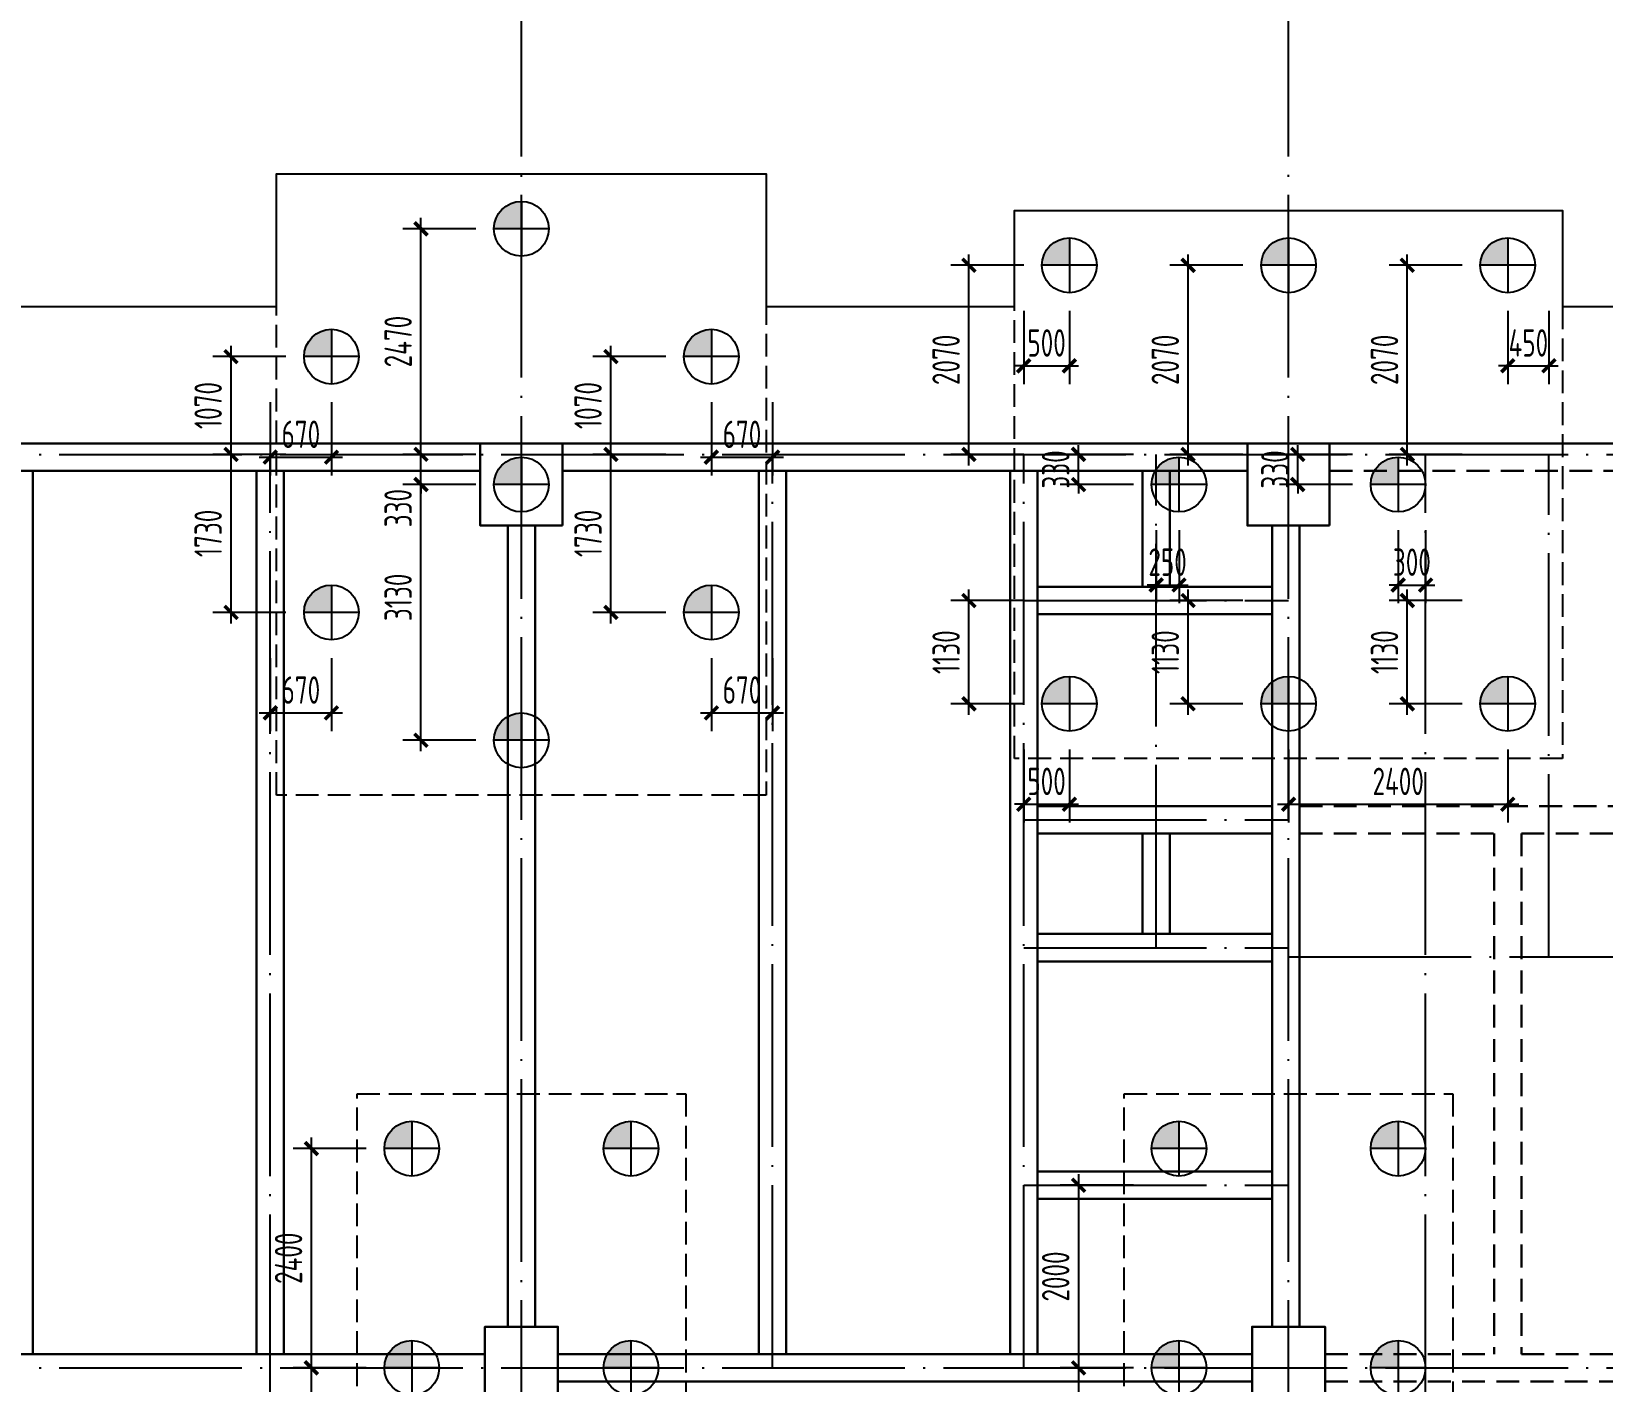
# Model space of a CAD drawing. Extents: x 2430613 to 2739493, y -1540945 to -971137.
# Drawn here: x 2493659 to 2510862, y -1062302 to -1047522 of the extents above; entities that cross this region are included whole.
import ezdxf

# ---------------------------------------------------------------- set-up
doc = ezdxf.new("R2010")
doc.units = 0
doc.header["$LTSCALE"] = 1000
doc.header["$MEASUREMENT"] = 0
doc.header["$PDMODE"] = 3
doc.header["$PDSIZE"] = 50
for name, pattern in [('DASH', [0.35, 0.25, -0.1]), ('DOTE', [2.42, 2, -0.2, 0.02, -0.2]), ('HIDDEN', [0.375, 0.25, -0.125])]:
    doc.linetypes.add(name, pattern=pattern)
doc.layers.get('0').update_dxf_attribs({"linetype": 'CONTINUOUS'})
doc.layers.get('DEFPOINTS').update_dxf_attribs({"linetype": 'CONTINUOUS'})
for name, color, linetype, lineweight in [('0S-墙-不可见', 30, 'HIDDEN', 30), ('0S-墙-线', 30, 'CONTINUOUS', 30), ('0S-柱-线', 50, 'CONTINUOUS', 30)]:
    doc.layers.add(name, color=color, linetype=linetype, lineweight=lineweight)
for name, color, linetype in [('600直径桩', 4, 'CONTINUOUS'), ('BASE_PILE_DIM', 3, 'CONTINUOUS'), ('DOTE', 1, 'DOTE'), ('S1-SLAB-Finstructions', 255, 'CONTINUOUS'), ('承台', 2, 'CONTINUOUS')]:
    doc.layers.add(name, color=color, linetype=linetype)
doc.styles.add('TSSD_Dimension', font='Tssdeng.shx', dxfattribs={"width": 0.7, "bigfont": 'hztxt.shx'})
doc.dimstyles.new('TSSD_100_100', dxfattribs={"dimtxt": 300, "dimasz": 100, "dimexe": 200, "dimexo": 200, "dimgap": 100, "dimtad": 1, "dimdec": 0, "dimzin": 0, "dimdsep": 46, "dimtxsty": 'TSSD_Dimension', "dimblk": 'ARCHTICK', "dimcen": 0, "dimdle": 120, "dimclrt": 7, "dimazin": 0, "dimtfac": 1, "dimtdec": 0, "dimtix": 1, "dimtmove": 2, "dimatfit": 0, "dimldrblk": 'ARCHTICK', "dimfxl": 1, "dimtolj": 1, "dimtzin": 0, "dimarcsym": 0})

# ---------------------------------------------------------------- blocks, each defined once
blk = doc.blocks.new('600Z')
at = {"layer": '600直径桩'}
h = blk.add_hatch(color=6, dxfattribs=at)
h.dxf.hatch_style = 1
h.paths.add_polyline_path([(-204995, -2276684, 0.414214), (-205295, -2276984), (-204995, -2276984)])
at = {"layer": '600直径桩', "color": 6}
for p, q in [((-204995, -2276684), (-204995, -2277284)), ((-204695, -2276984), (-205295, -2276984))]:
    blk.add_line(p, q, dxfattribs=at)
blk.add_circle((-204995, -2276984), 300, dxfattribs=at)
blk = doc.blocks.new('_ArchTick')
at = {"color": 0, "linetype": 'ByBlock', "const_width": 0.4}
blk.add_lwpolyline([(-0.71, -0.71), (0.71, 0.71)], dxfattribs=at)
blk = doc.blocks.new('*D1431')
at = {"layer": 'BASE_PILE_DIM', "color": 0, "lineweight": -2, "transparency": 16777216}
for p, q in [((2505124, -1062032), (2505124, -1064672)), ((2505724, -1062152), (2504924, -1062152)), ((2505724, -1064552), (2504924, -1064552))]:
    blk.add_line(p, q, dxfattribs=at)
at = {"layer": 'DEFPOINTS', "color": 0, "transparency": 16777216}
for p in [(2505924, -1062152), (2505124, -1064552), (2505924, -1064552)]:
    blk.add_point(p, dxfattribs=at)
at = {"layer": 'BASE_PILE_DIM', "color": 0, "lineweight": -2, "transparency": 16777216, "xscale": 100, "yscale": 100, "zscale": 100}
for p, rotation in [((2505124, -1062152), 90), ((2505124, -1064552), 270)]:
    blk.add_blockref('_ArchTick', p, dxfattribs=dict(at, rotation=rotation))
at = {"layer": 'BASE_PILE_DIM', "color": 7, "transparency": 16777216, "insert": (2504874, -1063352), "char_height": 300, "attachment_point": 5, "rotation": 90, "style": 'TSSD_Dimension'}
blk.add_mtext('\\A1;2400', dxfattribs=at)
blk = doc.blocks.new('*D1433')
at = {"layer": 'BASE_PILE_DIM', "color": 0, "lineweight": -2, "transparency": 16777216}
for p, q in [((2505124, -1060032), (2505124, -1062272)), ((2505724, -1060152), (2504924, -1060152)), ((2505724, -1062152), (2504924, -1062152))]:
    blk.add_line(p, q, dxfattribs=at)
at = {"layer": 'DEFPOINTS', "color": 0, "transparency": 16777216}
for p in [(2505924, -1060152), (2505124, -1062152), (2505924, -1062152)]:
    blk.add_point(p, dxfattribs=at)
at = {"layer": 'BASE_PILE_DIM', "color": 0, "lineweight": -2, "transparency": 16777216, "xscale": 100, "yscale": 100, "zscale": 100}
for p, rotation in [((2505124, -1060152), 90), ((2505124, -1062152), 270)]:
    blk.add_blockref('_ArchTick', p, dxfattribs=dict(at, rotation=rotation))
at = {"layer": 'BASE_PILE_DIM', "color": 7, "transparency": 16777216, "insert": (2504874, -1061152), "char_height": 300, "attachment_point": 5, "rotation": 90, "style": 'TSSD_Dimension'}
blk.add_mtext('\\A1;2000', dxfattribs=at)
blk = doc.blocks.new('*D1833')
at = {"layer": 'BASE_PILE_DIM', "color": 0, "lineweight": -2, "transparency": 16777216}
for p, q in [((2496724, -1064672), (2496724, -1062032)), ((2497324, -1062152), (2496524, -1062152)), ((2497324, -1064552), (2496524, -1064552))]:
    blk.add_line(p, q, dxfattribs=at)
at = {"layer": 'DEFPOINTS', "color": 0, "transparency": 16777216}
for p in [(2496724, -1062152), (2497524, -1062152), (2497524, -1064552)]:
    blk.add_point(p, dxfattribs=at)
at = {"layer": 'BASE_PILE_DIM', "color": 0, "lineweight": -2, "transparency": 16777216, "xscale": 100, "yscale": 100, "zscale": 100}
for p, rotation in [((2496724, -1062152), 90), ((2496724, -1064552), 270)]:
    blk.add_blockref('_ArchTick', p, dxfattribs=dict(at, rotation=rotation))
at = {"layer": 'BASE_PILE_DIM', "color": 7, "transparency": 16777216, "insert": (2496474, -1063352), "char_height": 300, "attachment_point": 5, "rotation": 90, "style": 'TSSD_Dimension'}
blk.add_mtext('\\A1;2400', dxfattribs=at)
blk = doc.blocks.new('*D1835')
at = {"layer": 'BASE_PILE_DIM', "color": 0, "lineweight": -2, "transparency": 16777216}
for p, q in [((2496724, -1062272), (2496724, -1059632)), ((2497324, -1059752), (2496524, -1059752)), ((2497324, -1062152), (2496524, -1062152))]:
    blk.add_line(p, q, dxfattribs=at)
at = {"layer": 'DEFPOINTS', "color": 0, "transparency": 16777216}
for p in [(2496724, -1059752), (2497524, -1059752), (2497524, -1062152)]:
    blk.add_point(p, dxfattribs=at)
at = {"layer": 'BASE_PILE_DIM', "color": 0, "lineweight": -2, "transparency": 16777216, "xscale": 100, "yscale": 100, "zscale": 100}
for p, rotation in [((2496724, -1059752), 90), ((2496724, -1062152), 270)]:
    blk.add_blockref('_ArchTick', p, dxfattribs=dict(at, rotation=rotation))
at = {"layer": 'BASE_PILE_DIM', "color": 7, "transparency": 16777216, "insert": (2496474, -1060952), "char_height": 300, "attachment_point": 5, "rotation": 90, "style": 'TSSD_Dimension'}
blk.add_mtext('\\A1;2400', dxfattribs=at)
blk = doc.blocks.new('*D1878')
at = {"layer": 'BASE_PILE_DIM', "color": 0, "lineweight": -2, "transparency": 16777216}
for p, q in [((2496444, -1051082), (2495644, -1051082)), ((2495844, -1052272), (2495844, -1050962)), ((2496444, -1052152), (2495644, -1052152))]:
    blk.add_line(p, q, dxfattribs=at)
at = {"layer": 'DEFPOINTS', "color": 0, "transparency": 16777216}
for p in [(2495844, -1051082), (2496644, -1051082), (2496644, -1052152)]:
    blk.add_point(p, dxfattribs=at)
at = {"layer": 'BASE_PILE_DIM', "color": 0, "lineweight": -2, "transparency": 16777216, "xscale": 100, "yscale": 100, "zscale": 100}
for p, rotation in [((2495844, -1051082), 90), ((2495844, -1052152), 270)]:
    blk.add_blockref('_ArchTick', p, dxfattribs=dict(at, rotation=rotation))
at = {"layer": 'BASE_PILE_DIM', "color": 7, "transparency": 16777216, "insert": (2495594, -1051617), "char_height": 300, "attachment_point": 5, "rotation": 90, "style": 'TSSD_Dimension'}
blk.add_mtext('\\A1;1070', dxfattribs=at)
blk = doc.blocks.new('*D1879')
at = {"layer": 'BASE_PILE_DIM', "color": 0, "lineweight": -2, "transparency": 16777216}
for p, q in [((2496274, -1051582), (2496274, -1052382)), ((2496944, -1051582), (2496944, -1052382)), ((2496154, -1052182), (2497064, -1052182))]:
    blk.add_line(p, q, dxfattribs=at)
at = {"layer": 'DEFPOINTS', "color": 0, "transparency": 16777216}
for p in [(2496274, -1051382), (2496944, -1051382), (2496944, -1052182)]:
    blk.add_point(p, dxfattribs=at)
at = {"layer": 'BASE_PILE_DIM', "color": 0, "lineweight": -2, "transparency": 16777216, "xscale": 100, "yscale": 100, "zscale": 100, "rotation": 180}
blk.add_blockref('_ArchTick', (2496274, -1052182), dxfattribs=at)
at = {"layer": 'BASE_PILE_DIM', "color": 0, "lineweight": -2, "transparency": 16777216, "xscale": 100, "yscale": 100, "zscale": 100}
blk.add_blockref('_ArchTick', (2496944, -1052182), dxfattribs=at)
at = {"layer": 'BASE_PILE_DIM', "color": 7, "transparency": 16777216, "insert": (2496609, -1051932), "char_height": 300, "attachment_point": 5, "style": 'TSSD_Dimension'}
blk.add_mtext('\\A1;670', dxfattribs=at)
blk = doc.blocks.new('*D1880')
at = {"layer": 'BASE_PILE_DIM', "color": 0, "lineweight": -2, "transparency": 16777216}
for p, q in [((2500604, -1051082), (2499804, -1051082)), ((2500004, -1052272), (2500004, -1050962)), ((2500604, -1052152), (2499804, -1052152))]:
    blk.add_line(p, q, dxfattribs=at)
at = {"layer": 'DEFPOINTS', "color": 0, "transparency": 16777216}
for p in [(2500004, -1051082), (2500804, -1051082), (2500804, -1052152)]:
    blk.add_point(p, dxfattribs=at)
at = {"layer": 'BASE_PILE_DIM', "color": 0, "lineweight": -2, "transparency": 16777216, "xscale": 100, "yscale": 100, "zscale": 100}
for p, rotation in [((2500004, -1051082), 90), ((2500004, -1052152), 270)]:
    blk.add_blockref('_ArchTick', p, dxfattribs=dict(at, rotation=rotation))
at = {"layer": 'BASE_PILE_DIM', "color": 7, "transparency": 16777216, "insert": (2499754, -1051617), "char_height": 300, "attachment_point": 5, "rotation": 90, "style": 'TSSD_Dimension'}
blk.add_mtext('\\A1;1070', dxfattribs=at)
blk = doc.blocks.new('*D1881')
at = {"layer": 'BASE_PILE_DIM', "color": 0, "lineweight": -2, "transparency": 16777216}
for p, q in [((2501104, -1051582), (2501104, -1052382)), ((2501774, -1051582), (2501774, -1052382)), ((2500984, -1052182), (2501894, -1052182))]:
    blk.add_line(p, q, dxfattribs=at)
at = {"layer": 'DEFPOINTS', "color": 0, "transparency": 16777216}
for p in [(2501104, -1051382), (2501774, -1051382), (2501774, -1052182)]:
    blk.add_point(p, dxfattribs=at)
at = {"layer": 'BASE_PILE_DIM', "color": 0, "lineweight": -2, "transparency": 16777216, "xscale": 100, "yscale": 100, "zscale": 100, "rotation": 180}
blk.add_blockref('_ArchTick', (2501104, -1052182), dxfattribs=at)
at = {"layer": 'BASE_PILE_DIM', "color": 0, "lineweight": -2, "transparency": 16777216, "xscale": 100, "yscale": 100, "zscale": 100}
blk.add_blockref('_ArchTick', (2501774, -1052182), dxfattribs=at)
at = {"layer": 'BASE_PILE_DIM', "color": 7, "transparency": 16777216, "insert": (2501439, -1051932), "char_height": 300, "attachment_point": 5, "style": 'TSSD_Dimension'}
blk.add_mtext('\\A1;670', dxfattribs=at)
blk = doc.blocks.new('*D1882')
at = {"layer": 'BASE_PILE_DIM', "color": 0, "lineweight": -2, "transparency": 16777216}
for p, q in [((2500604, -1052152), (2499804, -1052152)), ((2500004, -1054002), (2500004, -1052032)), ((2500604, -1053882), (2499804, -1053882))]:
    blk.add_line(p, q, dxfattribs=at)
at = {"layer": 'DEFPOINTS', "color": 0, "transparency": 16777216}
for p in [(2500004, -1052152), (2500804, -1052152), (2500804, -1053882)]:
    blk.add_point(p, dxfattribs=at)
at = {"layer": 'BASE_PILE_DIM', "color": 0, "lineweight": -2, "transparency": 16777216, "xscale": 100, "yscale": 100, "zscale": 100}
for p, rotation in [((2500004, -1052152), 90), ((2500004, -1053882), 270)]:
    blk.add_blockref('_ArchTick', p, dxfattribs=dict(at, rotation=rotation))
at = {"layer": 'BASE_PILE_DIM', "color": 7, "transparency": 16777216, "insert": (2499754, -1053017), "char_height": 300, "attachment_point": 5, "rotation": 90, "style": 'TSSD_Dimension'}
blk.add_mtext('\\A1;1730', dxfattribs=at)
blk = doc.blocks.new('*D1883')
at = {"layer": 'BASE_PILE_DIM', "color": 0, "lineweight": -2, "transparency": 16777216}
for p, q in [((2501104, -1054382), (2501104, -1055182)), ((2501774, -1054382), (2501774, -1055182)), ((2500984, -1054982), (2501894, -1054982))]:
    blk.add_line(p, q, dxfattribs=at)
at = {"layer": 'DEFPOINTS', "color": 0, "transparency": 16777216}
for p in [(2501104, -1054182), (2501774, -1054182), (2501774, -1054982)]:
    blk.add_point(p, dxfattribs=at)
at = {"layer": 'BASE_PILE_DIM', "color": 0, "lineweight": -2, "transparency": 16777216, "xscale": 100, "yscale": 100, "zscale": 100, "rotation": 180}
blk.add_blockref('_ArchTick', (2501104, -1054982), dxfattribs=at)
at = {"layer": 'BASE_PILE_DIM', "color": 0, "lineweight": -2, "transparency": 16777216, "xscale": 100, "yscale": 100, "zscale": 100}
blk.add_blockref('_ArchTick', (2501774, -1054982), dxfattribs=at)
at = {"layer": 'BASE_PILE_DIM', "color": 7, "transparency": 16777216, "insert": (2501439, -1054732), "char_height": 300, "attachment_point": 5, "style": 'TSSD_Dimension'}
blk.add_mtext('\\A1;670', dxfattribs=at)
blk = doc.blocks.new('*D1884')
at = {"layer": 'BASE_PILE_DIM', "color": 0, "lineweight": -2, "transparency": 16777216}
for p, q in [((2496444, -1052152), (2495644, -1052152)), ((2495844, -1054002), (2495844, -1052032)), ((2496444, -1053882), (2495644, -1053882))]:
    blk.add_line(p, q, dxfattribs=at)
at = {"layer": 'DEFPOINTS', "color": 0, "transparency": 16777216}
for p in [(2495844, -1052152), (2496644, -1052152), (2496644, -1053882)]:
    blk.add_point(p, dxfattribs=at)
at = {"layer": 'BASE_PILE_DIM', "color": 0, "lineweight": -2, "transparency": 16777216, "xscale": 100, "yscale": 100, "zscale": 100}
for p, rotation in [((2495844, -1052152), 90), ((2495844, -1053882), 270)]:
    blk.add_blockref('_ArchTick', p, dxfattribs=dict(at, rotation=rotation))
at = {"layer": 'BASE_PILE_DIM', "color": 7, "transparency": 16777216, "insert": (2495594, -1053017), "char_height": 300, "attachment_point": 5, "rotation": 90, "style": 'TSSD_Dimension'}
blk.add_mtext('\\A1;1730', dxfattribs=at)
blk = doc.blocks.new('*D1885')
at = {"layer": 'BASE_PILE_DIM', "color": 0, "lineweight": -2, "transparency": 16777216}
for p, q in [((2496274, -1054382), (2496274, -1055182)), ((2496944, -1054382), (2496944, -1055182)), ((2496154, -1054982), (2497064, -1054982))]:
    blk.add_line(p, q, dxfattribs=at)
at = {"layer": 'DEFPOINTS', "color": 0, "transparency": 16777216}
for p in [(2496274, -1054182), (2496944, -1054182), (2496944, -1054982)]:
    blk.add_point(p, dxfattribs=at)
at = {"layer": 'BASE_PILE_DIM', "color": 0, "lineweight": -2, "transparency": 16777216, "xscale": 100, "yscale": 100, "zscale": 100, "rotation": 180}
blk.add_blockref('_ArchTick', (2496274, -1054982), dxfattribs=at)
at = {"layer": 'BASE_PILE_DIM', "color": 0, "lineweight": -2, "transparency": 16777216, "xscale": 100, "yscale": 100, "zscale": 100}
blk.add_blockref('_ArchTick', (2496944, -1054982), dxfattribs=at)
at = {"layer": 'BASE_PILE_DIM', "color": 7, "transparency": 16777216, "insert": (2496609, -1054732), "char_height": 300, "attachment_point": 5, "style": 'TSSD_Dimension'}
blk.add_mtext('\\A1;670', dxfattribs=at)
blk = doc.blocks.new('*D1886')
at = {"layer": 'BASE_PILE_DIM', "color": 0, "lineweight": -2, "transparency": 16777216}
for p, q in [((2497924, -1052272), (2497924, -1049562)), ((2498524, -1049682), (2497724, -1049682)), ((2498524, -1052152), (2497724, -1052152))]:
    blk.add_line(p, q, dxfattribs=at)
at = {"layer": 'DEFPOINTS', "color": 0, "transparency": 16777216}
for p in [(2497924, -1049682), (2498724, -1049682), (2498724, -1052152)]:
    blk.add_point(p, dxfattribs=at)
at = {"layer": 'BASE_PILE_DIM', "color": 0, "lineweight": -2, "transparency": 16777216, "xscale": 100, "yscale": 100, "zscale": 100}
for p, rotation in [((2497924, -1049682), 90), ((2497924, -1052152), 270)]:
    blk.add_blockref('_ArchTick', p, dxfattribs=dict(at, rotation=rotation))
at = {"layer": 'BASE_PILE_DIM', "color": 7, "transparency": 16777216, "insert": (2497674, -1050917), "char_height": 300, "attachment_point": 5, "rotation": 90, "style": 'TSSD_Dimension'}
blk.add_mtext('\\A1;2470', dxfattribs=at)
blk = doc.blocks.new('*D1887')
at = {"layer": 'BASE_PILE_DIM', "color": 0, "lineweight": -2, "transparency": 16777216}
for p, q in [((2498524, -1052152), (2497724, -1052152)), ((2497924, -1055402), (2497924, -1052032)), ((2498524, -1055282), (2497724, -1055282))]:
    blk.add_line(p, q, dxfattribs=at)
at = {"layer": 'DEFPOINTS', "color": 0, "transparency": 16777216}
for p in [(2497924, -1052152), (2498724, -1052152), (2498724, -1055282)]:
    blk.add_point(p, dxfattribs=at)
at = {"layer": 'BASE_PILE_DIM', "color": 0, "lineweight": -2, "transparency": 16777216, "xscale": 100, "yscale": 100, "zscale": 100}
for p, rotation in [((2497924, -1052152), 90), ((2497924, -1055282), 270)]:
    blk.add_blockref('_ArchTick', p, dxfattribs=dict(at, rotation=rotation))
at = {"layer": 'BASE_PILE_DIM', "color": 7, "transparency": 16777216, "insert": (2497674, -1053717), "char_height": 300, "attachment_point": 5, "rotation": 90, "style": 'TSSD_Dimension'}
blk.add_mtext('\\A1;3130', dxfattribs=at)
blk = doc.blocks.new('*D1888')
at = {"layer": 'BASE_PILE_DIM', "color": 0, "lineweight": -2, "transparency": 16777216}
for p, q in [((2498524, -1052152), (2497724, -1052152)), ((2497924, -1052152), (2497924, -1052052)), ((2497924, -1052482), (2497924, -1052152)), ((2498524, -1052482), (2497724, -1052482)), ((2497924, -1052482), (2497924, -1052582))]:
    blk.add_line(p, q, dxfattribs=at)
at = {"layer": 'DEFPOINTS', "color": 0, "transparency": 16777216}
for p in [(2497924, -1052152), (2498724, -1052152), (2498724, -1052482)]:
    blk.add_point(p, dxfattribs=at)
at = {"layer": 'BASE_PILE_DIM', "color": 0, "lineweight": -2, "transparency": 16777216, "xscale": 100, "yscale": 100, "zscale": 100}
for p, rotation in [((2497924, -1052152), 270), ((2497924, -1052482), 90)]:
    blk.add_blockref('_ArchTick', p, dxfattribs=dict(at, rotation=rotation))
at = {"layer": 'BASE_PILE_DIM', "color": 7, "transparency": 16777216, "insert": (2497674, -1052740), "char_height": 300, "attachment_point": 5, "rotation": 90, "style": 'TSSD_Dimension'}
blk.add_mtext('\\A1;330', dxfattribs=at)
blk = doc.blocks.new('*D1939')
at = {"layer": 'BASE_PILE_DIM', "color": 0, "lineweight": -2, "transparency": 16777216}
for p, q in [((2503924, -1055002), (2503924, -1053632)), ((2504524, -1053752), (2503724, -1053752)), ((2504524, -1054882), (2503724, -1054882))]:
    blk.add_line(p, q, dxfattribs=at)
at = {"layer": 'DEFPOINTS', "color": 0, "transparency": 16777216}
for p in [(2503924, -1053752), (2504724, -1053752), (2504724, -1054882)]:
    blk.add_point(p, dxfattribs=at)
at = {"layer": 'BASE_PILE_DIM', "color": 0, "lineweight": -2, "transparency": 16777216, "xscale": 100, "yscale": 100, "zscale": 100}
for p, rotation in [((2503924, -1053752), 90), ((2503924, -1054882), 270)]:
    blk.add_blockref('_ArchTick', p, dxfattribs=dict(at, rotation=rotation))
at = {"layer": 'BASE_PILE_DIM', "color": 7, "transparency": 16777216, "insert": (2503674, -1054317), "char_height": 300, "attachment_point": 5, "rotation": 90, "style": 'TSSD_Dimension'}
blk.add_mtext('\\A1;1130', dxfattribs=at)
blk = doc.blocks.new('*D1940')
at = {"layer": 'BASE_PILE_DIM', "color": 0, "lineweight": -2, "transparency": 16777216}
for p, q in [((2504524, -1055382), (2504524, -1056182)), ((2505024, -1055382), (2505024, -1056182)), ((2504524, -1055982), (2504424, -1055982)), ((2504524, -1055982), (2505024, -1055982)), ((2505024, -1055982), (2505124, -1055982))]:
    blk.add_line(p, q, dxfattribs=at)
at = {"layer": 'DEFPOINTS', "color": 0, "transparency": 16777216}
for p in [(2504524, -1055182), (2505024, -1055182), (2505024, -1055982)]:
    blk.add_point(p, dxfattribs=at)
at = {"layer": 'BASE_PILE_DIM', "color": 0, "lineweight": -2, "transparency": 16777216, "xscale": 100, "yscale": 100, "zscale": 100}
blk.add_blockref('_ArchTick', (2504524, -1055982), dxfattribs=at)
at = {"layer": 'BASE_PILE_DIM', "color": 0, "lineweight": -2, "transparency": 16777216, "xscale": 100, "yscale": 100, "zscale": 100, "rotation": 180}
blk.add_blockref('_ArchTick', (2505024, -1055982), dxfattribs=at)
at = {"layer": 'BASE_PILE_DIM', "color": 7, "transparency": 16777216, "insert": (2504774, -1055732), "char_height": 300, "attachment_point": 5, "style": 'TSSD_Dimension'}
blk.add_mtext('\\A1;500', dxfattribs=at)
blk = doc.blocks.new('*D1941')
at = {"layer": 'BASE_PILE_DIM', "color": 0, "lineweight": -2, "transparency": 16777216}
for p, q in [((2505724, -1052152), (2504924, -1052152)), ((2505124, -1052152), (2505124, -1052052)), ((2505124, -1052482), (2505124, -1052152)), ((2505724, -1052482), (2504924, -1052482)), ((2505124, -1052482), (2505124, -1052582))]:
    blk.add_line(p, q, dxfattribs=at)
at = {"layer": 'DEFPOINTS', "color": 0, "transparency": 16777216}
for p in [(2505124, -1052152), (2505924, -1052152), (2505924, -1052482)]:
    blk.add_point(p, dxfattribs=at)
at = {"layer": 'BASE_PILE_DIM', "color": 0, "lineweight": -2, "transparency": 16777216, "xscale": 100, "yscale": 100, "zscale": 100}
for p, rotation in [((2505124, -1052152), 270), ((2505124, -1052482), 90)]:
    blk.add_blockref('_ArchTick', p, dxfattribs=dict(at, rotation=rotation))
at = {"layer": 'BASE_PILE_DIM', "color": 7, "transparency": 16777216, "insert": (2504874, -1052317), "char_height": 300, "attachment_point": 5, "rotation": 90, "style": 'TSSD_Dimension'}
blk.add_mtext('\\A1;330', dxfattribs=at)
blk = doc.blocks.new('*D1942')
at = {"layer": 'BASE_PILE_DIM', "color": 0, "lineweight": -2, "transparency": 16777216}
for p, q in [((2505974, -1052982), (2505974, -1053782)), ((2506224, -1052982), (2506224, -1053782)), ((2505974, -1053582), (2505874, -1053582)), ((2505974, -1053582), (2506224, -1053582)), ((2506224, -1053582), (2506324, -1053582))]:
    blk.add_line(p, q, dxfattribs=at)
at = {"layer": 'DEFPOINTS', "color": 0, "transparency": 16777216}
for p in [(2505974, -1052782), (2506224, -1052782), (2506224, -1053582)]:
    blk.add_point(p, dxfattribs=at)
at = {"layer": 'BASE_PILE_DIM', "color": 0, "lineweight": -2, "transparency": 16777216, "xscale": 100, "yscale": 100, "zscale": 100}
blk.add_blockref('_ArchTick', (2505974, -1053582), dxfattribs=at)
at = {"layer": 'BASE_PILE_DIM', "color": 0, "lineweight": -2, "transparency": 16777216, "xscale": 100, "yscale": 100, "zscale": 100, "rotation": 180}
blk.add_blockref('_ArchTick', (2506224, -1053582), dxfattribs=at)
at = {"layer": 'BASE_PILE_DIM', "color": 7, "transparency": 16777216, "insert": (2506099, -1053332), "char_height": 300, "attachment_point": 5, "style": 'TSSD_Dimension'}
blk.add_mtext('\\A1;250', dxfattribs=at)
blk = doc.blocks.new('*D1943')
at = {"layer": 'BASE_PILE_DIM', "color": 0, "lineweight": -2, "transparency": 16777216}
for p, q in [((2504524, -1050082), (2503724, -1050082)), ((2503924, -1052272), (2503924, -1049962)), ((2504524, -1052152), (2503724, -1052152))]:
    blk.add_line(p, q, dxfattribs=at)
at = {"layer": 'DEFPOINTS', "color": 0, "transparency": 16777216}
for p in [(2503924, -1050082), (2504724, -1050082), (2504724, -1052152)]:
    blk.add_point(p, dxfattribs=at)
at = {"layer": 'BASE_PILE_DIM', "color": 0, "lineweight": -2, "transparency": 16777216, "xscale": 100, "yscale": 100, "zscale": 100}
for p, rotation in [((2503924, -1050082), 90), ((2503924, -1052152), 270)]:
    blk.add_blockref('_ArchTick', p, dxfattribs=dict(at, rotation=rotation))
at = {"layer": 'BASE_PILE_DIM', "color": 7, "transparency": 16777216, "insert": (2503674, -1051117), "char_height": 300, "attachment_point": 5, "rotation": 90, "style": 'TSSD_Dimension'}
blk.add_mtext('\\A1;2070', dxfattribs=at)
blk = doc.blocks.new('*D1944')
at = {"layer": 'BASE_PILE_DIM', "color": 0, "lineweight": -2, "transparency": 16777216}
for p, q in [((2504524, -1050582), (2504524, -1051382)), ((2505024, -1050582), (2505024, -1051382)), ((2504524, -1051182), (2504424, -1051182)), ((2504524, -1051182), (2505024, -1051182)), ((2505024, -1051182), (2505124, -1051182))]:
    blk.add_line(p, q, dxfattribs=at)
at = {"layer": 'DEFPOINTS', "color": 0, "transparency": 16777216}
for p in [(2504524, -1050382), (2505024, -1050382), (2505024, -1051182)]:
    blk.add_point(p, dxfattribs=at)
at = {"layer": 'BASE_PILE_DIM', "color": 0, "lineweight": -2, "transparency": 16777216, "xscale": 100, "yscale": 100, "zscale": 100}
blk.add_blockref('_ArchTick', (2504524, -1051182), dxfattribs=at)
at = {"layer": 'BASE_PILE_DIM', "color": 0, "lineweight": -2, "transparency": 16777216, "xscale": 100, "yscale": 100, "zscale": 100, "rotation": 180}
blk.add_blockref('_ArchTick', (2505024, -1051182), dxfattribs=at)
at = {"layer": 'BASE_PILE_DIM', "color": 7, "transparency": 16777216, "insert": (2504774, -1050932), "char_height": 300, "attachment_point": 5, "style": 'TSSD_Dimension'}
blk.add_mtext('\\A1;500', dxfattribs=at)
blk = doc.blocks.new('*D1945')
at = {"layer": 'BASE_PILE_DIM', "color": 0, "lineweight": -2, "transparency": 16777216}
for p, q in [((2508724, -1055002), (2508724, -1053632)), ((2509324, -1053752), (2508524, -1053752)), ((2509324, -1054882), (2508524, -1054882))]:
    blk.add_line(p, q, dxfattribs=at)
at = {"layer": 'DEFPOINTS', "color": 0, "transparency": 16777216}
for p in [(2508724, -1053752), (2509524, -1053752), (2509524, -1054882)]:
    blk.add_point(p, dxfattribs=at)
at = {"layer": 'BASE_PILE_DIM', "color": 0, "lineweight": -2, "transparency": 16777216, "xscale": 100, "yscale": 100, "zscale": 100}
for p, rotation in [((2508724, -1053752), 90), ((2508724, -1054882), 270)]:
    blk.add_blockref('_ArchTick', p, dxfattribs=dict(at, rotation=rotation))
at = {"layer": 'BASE_PILE_DIM', "color": 7, "transparency": 16777216, "insert": (2508474, -1054317), "char_height": 300, "attachment_point": 5, "rotation": 90, "style": 'TSSD_Dimension'}
blk.add_mtext('\\A1;1130', dxfattribs=at)
blk = doc.blocks.new('*D1946')
at = {"layer": 'BASE_PILE_DIM', "color": 0, "lineweight": -2, "transparency": 16777216}
for p, q in [((2507424, -1055382), (2507424, -1056182)), ((2509824, -1055382), (2509824, -1056182)), ((2507304, -1055982), (2509944, -1055982))]:
    blk.add_line(p, q, dxfattribs=at)
at = {"layer": 'DEFPOINTS', "color": 0, "transparency": 16777216}
for p in [(2507424, -1055182), (2509824, -1055182), (2509824, -1055982)]:
    blk.add_point(p, dxfattribs=at)
at = {"layer": 'BASE_PILE_DIM', "color": 0, "lineweight": -2, "transparency": 16777216, "xscale": 100, "yscale": 100, "zscale": 100, "rotation": 180}
blk.add_blockref('_ArchTick', (2507424, -1055982), dxfattribs=at)
at = {"layer": 'BASE_PILE_DIM', "color": 0, "lineweight": -2, "transparency": 16777216, "xscale": 100, "yscale": 100, "zscale": 100}
blk.add_blockref('_ArchTick', (2509824, -1055982), dxfattribs=at)
at = {"layer": 'BASE_PILE_DIM', "color": 7, "transparency": 16777216, "insert": (2508624, -1055732), "char_height": 300, "attachment_point": 5, "style": 'TSSD_Dimension'}
blk.add_mtext('\\A1;2400', dxfattribs=at)
blk = doc.blocks.new('*D1947')
at = {"layer": 'BASE_PILE_DIM', "color": 0, "lineweight": -2, "transparency": 16777216}
for p, q in [((2506324, -1055002), (2506324, -1053632)), ((2506924, -1053752), (2506124, -1053752)), ((2506924, -1054882), (2506124, -1054882))]:
    blk.add_line(p, q, dxfattribs=at)
at = {"layer": 'DEFPOINTS', "color": 0, "transparency": 16777216}
for p in [(2506324, -1053752), (2507124, -1053752), (2507124, -1054882)]:
    blk.add_point(p, dxfattribs=at)
at = {"layer": 'BASE_PILE_DIM', "color": 0, "lineweight": -2, "transparency": 16777216, "xscale": 100, "yscale": 100, "zscale": 100}
for p, rotation in [((2506324, -1053752), 90), ((2506324, -1054882), 270)]:
    blk.add_blockref('_ArchTick', p, dxfattribs=dict(at, rotation=rotation))
at = {"layer": 'BASE_PILE_DIM', "color": 7, "transparency": 16777216, "insert": (2506074, -1054317), "char_height": 300, "attachment_point": 5, "rotation": 90, "style": 'TSSD_Dimension'}
blk.add_mtext('\\A1;1130', dxfattribs=at)
blk = doc.blocks.new('*D1948')
at = {"layer": 'BASE_PILE_DIM', "color": 0, "lineweight": -2, "transparency": 16777216}
for p, q in [((2509324, -1050082), (2508524, -1050082)), ((2508724, -1052272), (2508724, -1049962)), ((2509324, -1052152), (2508524, -1052152))]:
    blk.add_line(p, q, dxfattribs=at)
at = {"layer": 'DEFPOINTS', "color": 0, "transparency": 16777216}
for p in [(2508724, -1050082), (2509524, -1050082), (2509524, -1052152)]:
    blk.add_point(p, dxfattribs=at)
at = {"layer": 'BASE_PILE_DIM', "color": 0, "lineweight": -2, "transparency": 16777216, "xscale": 100, "yscale": 100, "zscale": 100}
for p, rotation in [((2508724, -1050082), 90), ((2508724, -1052152), 270)]:
    blk.add_blockref('_ArchTick', p, dxfattribs=dict(at, rotation=rotation))
at = {"layer": 'BASE_PILE_DIM', "color": 7, "transparency": 16777216, "insert": (2508474, -1051117), "char_height": 300, "attachment_point": 5, "rotation": 90, "style": 'TSSD_Dimension'}
blk.add_mtext('\\A1;2070', dxfattribs=at)
blk = doc.blocks.new('*D1949')
at = {"layer": 'BASE_PILE_DIM', "color": 0, "lineweight": -2, "transparency": 16777216}
for p, q in [((2509824, -1050582), (2509824, -1051382)), ((2510274, -1050582), (2510274, -1051382)), ((2509824, -1051182), (2509724, -1051182)), ((2509824, -1051182), (2510274, -1051182)), ((2510274, -1051182), (2510374, -1051182))]:
    blk.add_line(p, q, dxfattribs=at)
at = {"layer": 'DEFPOINTS', "color": 0, "transparency": 16777216}
for p in [(2509824, -1050382), (2510274, -1050382), (2510274, -1051182)]:
    blk.add_point(p, dxfattribs=at)
at = {"layer": 'BASE_PILE_DIM', "color": 0, "lineweight": -2, "transparency": 16777216, "xscale": 100, "yscale": 100, "zscale": 100}
blk.add_blockref('_ArchTick', (2509824, -1051182), dxfattribs=at)
at = {"layer": 'BASE_PILE_DIM', "color": 0, "lineweight": -2, "transparency": 16777216, "xscale": 100, "yscale": 100, "zscale": 100, "rotation": 180}
blk.add_blockref('_ArchTick', (2510274, -1051182), dxfattribs=at)
at = {"layer": 'BASE_PILE_DIM', "color": 7, "transparency": 16777216, "insert": (2510049, -1050932), "char_height": 300, "attachment_point": 5, "style": 'TSSD_Dimension'}
blk.add_mtext('\\A1;450', dxfattribs=at)
blk = doc.blocks.new('*D1971')
at = {"layer": 'BASE_PILE_DIM', "color": 0, "lineweight": -2, "transparency": 16777216}
for p, q in [((2508124, -1052152), (2507324, -1052152)), ((2507524, -1052152), (2507524, -1052052)), ((2507524, -1052482), (2507524, -1052152)), ((2508124, -1052482), (2507324, -1052482)), ((2507524, -1052482), (2507524, -1052582))]:
    blk.add_line(p, q, dxfattribs=at)
at = {"layer": 'DEFPOINTS', "color": 0, "transparency": 16777216}
for p in [(2507524, -1052152), (2508324, -1052152), (2508324, -1052482)]:
    blk.add_point(p, dxfattribs=at)
at = {"layer": 'BASE_PILE_DIM', "color": 0, "lineweight": -2, "transparency": 16777216, "xscale": 100, "yscale": 100, "zscale": 100}
for p, rotation in [((2507524, -1052152), 270), ((2507524, -1052482), 90)]:
    blk.add_blockref('_ArchTick', p, dxfattribs=dict(at, rotation=rotation))
at = {"layer": 'BASE_PILE_DIM', "color": 7, "transparency": 16777216, "insert": (2507274, -1052317), "char_height": 300, "attachment_point": 5, "rotation": 90, "style": 'TSSD_Dimension'}
blk.add_mtext('\\A1;330', dxfattribs=at)
blk = doc.blocks.new('*D1972')
at = {"layer": 'BASE_PILE_DIM', "color": 0, "lineweight": -2, "transparency": 16777216}
for p, q in [((2508624, -1052982), (2508624, -1053782)), ((2508924, -1052982), (2508924, -1053782)), ((2508624, -1053582), (2508524, -1053582)), ((2508624, -1053582), (2508924, -1053582)), ((2508924, -1053582), (2509024, -1053582))]:
    blk.add_line(p, q, dxfattribs=at)
at = {"layer": 'DEFPOINTS', "color": 0, "transparency": 16777216}
for p in [(2508624, -1052782), (2508924, -1052782), (2508924, -1053582)]:
    blk.add_point(p, dxfattribs=at)
at = {"layer": 'BASE_PILE_DIM', "color": 0, "lineweight": -2, "transparency": 16777216, "xscale": 100, "yscale": 100, "zscale": 100}
blk.add_blockref('_ArchTick', (2508624, -1053582), dxfattribs=at)
at = {"layer": 'BASE_PILE_DIM', "color": 0, "lineweight": -2, "transparency": 16777216, "xscale": 100, "yscale": 100, "zscale": 100, "rotation": 180}
blk.add_blockref('_ArchTick', (2508924, -1053582), dxfattribs=at)
at = {"layer": 'BASE_PILE_DIM', "color": 7, "transparency": 16777216, "insert": (2508774, -1053332), "char_height": 300, "attachment_point": 5, "style": 'TSSD_Dimension'}
blk.add_mtext('\\A1;300', dxfattribs=at)
blk = doc.blocks.new('*D1973')
at = {"layer": 'BASE_PILE_DIM', "color": 0, "lineweight": -2, "transparency": 16777216}
for p, q in [((2506924, -1050082), (2506124, -1050082)), ((2506324, -1052272), (2506324, -1049962)), ((2506924, -1052152), (2506124, -1052152))]:
    blk.add_line(p, q, dxfattribs=at)
at = {"layer": 'DEFPOINTS', "color": 0, "transparency": 16777216}
for p in [(2506324, -1050082), (2507124, -1050082), (2507124, -1052152)]:
    blk.add_point(p, dxfattribs=at)
at = {"layer": 'BASE_PILE_DIM', "color": 0, "lineweight": -2, "transparency": 16777216, "xscale": 100, "yscale": 100, "zscale": 100}
for p, rotation in [((2506324, -1050082), 90), ((2506324, -1052152), 270)]:
    blk.add_blockref('_ArchTick', p, dxfattribs=dict(at, rotation=rotation))
at = {"layer": 'BASE_PILE_DIM', "color": 7, "transparency": 16777216, "insert": (2506074, -1051117), "char_height": 300, "attachment_point": 5, "rotation": 90, "style": 'TSSD_Dimension'}
blk.add_mtext('\\A1;2070', dxfattribs=at)

msp = doc.modelspace()

# ---------------------------------------------------------------- linework, layer by layer
at = {"layer": '0S-墙-不可见'}
for p, q in [((2507873.644, -1052332.126), (2515373.644, -1052332.126)), ((2507543.644, -1052932.126), (2507543.644, -1056002.126)), ((2507543.644, -1056002.126), (2515673.644, -1056002.126)), ((2507543.644, -1056302.126), (2507543.644, -1061702.128)), ((2507543.644, -1056302.126), (2509673.644, -1056302.126)), ((2509673.644, -1056302.126), (2509673.644, -1062002.125)), ((2509973.644, -1056302.126), (2515673.644, -1056302.126)), ((2509973.644, -1056302.126), (2509973.644, -1062002.125)), ((2507823.644, -1062002.126), (2509673.644, -1062002.126)), ((2509973.644, -1062002.126), (2515423.644, -1062002.125)), ((2507823.644, -1062302.126), (2515423.644, -1062302.125))]:
    msp.add_line(p, q, dxfattribs=at)
at = {"layer": '0S-墙-线'}
for p, q in [((2491073.644, -1052032.126), (2498573.644, -1052032.126)), ((2491073.644, -1052032.126), (2498573.644, -1052032.126)), ((2499473.644, -1052032.126), (2506973.644, -1052032.126)), ((2499473.644, -1052032.126), (2506973.644, -1052032.126)), ((2507873.644, -1052032.126), (2515373.644, -1052032.126)), ((2491073.644, -1052332.126), (2498573.644, -1052332.126)), ((2493673.644, -1052332.126), (2493673.644, -1062002.127)), ((2493673.644, -1052332.126), (2496123.644, -1052332.126)), ((2493673.644, -1052332.126), (2493673.644, -1062002.127)), ((2496123.644, -1052332.126), (2496123.644, -1062002.127)), ((2496123.644, -1052332.126), (2496123.644, -1062002.127)), ((2496423.644, -1052332.126), (2496423.644, -1062002.127)), ((2496423.644, -1052332.126), (2498573.644, -1052332.126)), ((2496423.644, -1052332.126), (2496423.644, -1062002.127)), ((2499473.644, -1052332.126), (2506973.644, -1052332.126)), ((2499473.644, -1052332.126), (2501623.644, -1052332.126)), ((2501623.644, -1052332.126), (2501623.644, -1062002.127)), ((2501623.644, -1052332.126), (2501623.644, -1062002.127)), ((2501923.644, -1052332.126), (2501923.644, -1062002.127)), ((2501923.644, -1052332.126), (2504373.644, -1052332.126)), ((2501923.644, -1052332.126), (2501923.644, -1062002.127)), ((2504373.644, -1052332.126), (2504373.644, -1062002.127)), ((2504373.644, -1052332.126), (2504373.644, -1062002.127)), ((2504673.644, -1052332.126), (2504673.644, -1062002.127)), ((2504673.644, -1052332.126), (2505823.644, -1052332.126)), ((2504673.644, -1052332.126), (2504673.644, -1053602.126)), ((2505823.644, -1052332.126), (2505823.644, -1053602.126)), ((2505823.644, -1052332.126), (2505823.644, -1053602.126)), ((2506123.644, -1052332.126), (2506123.644, -1053602.126)), ((2506123.644, -1052332.126), (2506973.644, -1052332.126)), ((2506123.644, -1052332.126), (2506123.644, -1053602.126)), ((2498873.644, -1052932.126), (2498873.644, -1061702.128)), ((2498873.644, -1052932.126), (2498873.644, -1061702.128)), ((2499173.644, -1052932.126), (2499173.644, -1061702.128)), ((2499173.644, -1052932.126), (2499173.644, -1061702.128)), ((2507243.644, -1052932.126), (2507243.644, -1061702.128)), ((2507243.644, -1052932.126), (2507243.644, -1053602.126)), ((2507543.644, -1052932.126), (2507543.644, -1061702.128)), ((2504673.644, -1053602.126), (2507243.644, -1053602.126)), ((2504673.644, -1053602.126), (2505823.644, -1053602.126)), ((2506123.644, -1053602.126), (2507243.644, -1053602.126)), ((2504673.644, -1053902.126), (2507243.644, -1053902.126)), ((2504673.644, -1053902.126), (2504673.644, -1056002.126)), ((2504673.644, -1053902.126), (2507243.644, -1053902.126)), ((2507243.644, -1053902.126), (2507243.644, -1056002.126)), ((2504673.644, -1056002.126), (2507243.644, -1056002.126)), ((2504673.644, -1056002.126), (2507243.644, -1056002.126)), ((2504673.644, -1056302.126), (2507243.644, -1056302.126)), ((2504673.644, -1056302.126), (2504673.644, -1057402.126)), ((2504673.644, -1056302.126), (2505823.644, -1056302.126)), ((2505823.644, -1056302.126), (2505823.644, -1057402.126)), ((2505823.644, -1056302.126), (2505823.644, -1057402.126)), ((2506123.644, -1056302.126), (2506123.644, -1057402.126)), ((2506123.644, -1056302.126), (2507243.644, -1056302.126)), ((2506123.644, -1056302.126), (2506123.644, -1057402.126)), ((2507243.644, -1056302.126), (2507243.644, -1057402.126)), ((2504673.644, -1057402.126), (2507243.644, -1057402.126)), ((2504673.644, -1057402.126), (2505823.644, -1057402.126)), ((2506123.644, -1057402.126), (2507243.644, -1057402.126)), ((2504673.644, -1057702.126), (2507243.644, -1057702.126)), ((2504673.644, -1057702.126), (2504673.644, -1060002.126)), ((2504673.644, -1057702.126), (2507243.644, -1057702.126)), ((2507243.644, -1057702.126), (2507243.644, -1060002.126)), ((2504673.644, -1060002.126), (2507243.644, -1060002.126)), ((2504673.644, -1060002.126), (2507243.644, -1060002.126)), ((2504673.644, -1060302.126), (2507243.644, -1060302.126)), ((2504673.644, -1060302.126), (2504673.644, -1062002.127)), ((2504673.644, -1060302.126), (2507243.644, -1060302.126)), ((2507243.644, -1060302.126), (2507243.644, -1061702.128)), ((2491023.644, -1062002.127), (2498623.644, -1062002.126)), ((2493673.644, -1062002.127), (2496123.644, -1062002.127)), ((2496423.644, -1062002.127), (2498623.644, -1062002.126)), ((2499423.644, -1062002.126), (2507023.644, -1062002.126)), ((2499423.644, -1062002.126), (2501623.644, -1062002.126)), ((2501923.644, -1062002.126), (2504373.644, -1062002.126)), ((2504673.644, -1062002.126), (2507023.644, -1062002.126)), ((2499423.644, -1062302.126), (2507023.644, -1062302.126)), ((2499423.644, -1062302.126), (2507023.644, -1062302.126))]:
    msp.add_line(p, q, dxfattribs=at)
at = {"layer": '0S-柱-线'}
for points in [[(2499473.644, -1052932.126), (2499473.644, -1052032.126), (2498573.644, -1052032.126), (2498573.644, -1052932.126)], [(2499473.644, -1052932.126), (2499473.644, -1052032.126), (2498573.644, -1052032.126), (2498573.644, -1052932.126)], [(2507873.644, -1052932.126), (2507873.644, -1052032.126), (2506973.644, -1052032.126), (2506973.644, -1052932.126)], [(2507873.644, -1052932.126), (2507873.644, -1052032.126), (2506973.644, -1052032.126), (2506973.644, -1052932.126)], [(2499423.644, -1062602.128), (2499423.644, -1061702.128), (2498623.644, -1061702.128), (2498623.644, -1062602.128)], [(2499423.644, -1062602.128), (2499423.644, -1061702.128), (2498623.644, -1061702.128), (2498623.644, -1062602.128)], [(2507823.644, -1062602.128), (2507823.644, -1061702.128), (2507023.644, -1061702.128), (2507023.644, -1062602.128)], [(2507823.644, -1062602.128), (2507823.644, -1061702.128), (2507023.644, -1061702.128), (2507023.644, -1062602.128)]]:
    msp.add_lwpolyline(points, close=True, dxfattribs=at)
at = {"layer": 'DOTE'}
for p, q in [((2499023.644, -1092452.126), (2499023.644, -975252.126)), ((2507423.644, -1092452.126), (2507423.644, -975252.126)), ((2462503.644, -1052152.126), (2570723.644, -1052152.126)), ((2496273.644, -1072152.126), (2496273.644, -1052152.126)), ((2501773.644, -1062152.126), (2501773.644, -1052152.126)), ((2504523.644, -1062152.126), (2504523.644, -1052152.126)), ((2505973.644, -1057552.126), (2505973.644, -1052152.126)), ((2508923.644, -1072152.126), (2508923.644, -1052152.126)), ((2510273.644, -1057652.126), (2510273.644, -1052152.126)), ((2504523.644, -1053752.126), (2507423.644, -1053752.126)), ((2504523.644, -1056152.126), (2507423.644, -1056152.126)), ((2504523.644, -1057552.126), (2507423.644, -1057552.126)), ((2507423.644, -1057652.126), (2515823.644, -1057652.126)), ((2504523.644, -1060152.126), (2507423.644, -1060152.126)), ((2462503.644, -1062152.126), (2570723.644, -1062152.126))]:
    msp.add_line(p, q, dxfattribs=at)
at = {"layer": 'S1-SLAB-Finstructions', "color": 2}
msp.add_lwpolyline([(2526823.644, -1074452.122), (2471203.644, -1074452.129), (2471203.644, -1050532.126), (2487943.644, -1050532.123), (2487943.644, -1049082.126), (2493303.644, -1049082.126), (2493303.644, -1050532.123), (2496343.644, -1050532.123), (2496343.644, -1049082.126), (2501703.644, -1049082.126), (2501703.644, -1050532.122), (2504423.644, -1050532.122), (2504423.644, -1049482.126), (2510423.644, -1049482.126), (2510423.644, -1050532.121), (2513143.644, -1050532.12), (2513143.644, -1049082.126), (2518503.644, -1049082.126), (2518503.644, -1050532.119), (2521463.644, -1050532.119), (2521463.644, -1049082.126), (2526823.644, -1049082.126)], close=True, dxfattribs=at)
at = {"layer": '承台', "color": 251, "linetype": 'DASH'}
for points in [[(2496343.644, -1049082.126), (2501703.644, -1049082.126), (2501703.644, -1055882.126), (2496343.644, -1055882.126)], [(2510423.644, -1055482.126), (2504423.644, -1055482.126), (2504423.644, -1049482.126), (2510423.644, -1049482.126)], [(2500823.642, -1065152.126), (2497223.642, -1065152.126), (2497223.642, -1059152.126), (2500823.642, -1059152.126)], [(2509223.644, -1065152.119), (2505623.644, -1065152.119), (2505623.644, -1059152.119), (2509223.644, -1059152.119)]]:
    msp.add_lwpolyline(points, close=True, dxfattribs=at)

# ---------------------------------------------------------------- block references
at = {"layer": '600直径桩', "color": 6}
for p in [(2704018.307, 1227301.783), (2710018.307, 1226901.783), (2712418.307, 1226901.783), (2714818.307, 1226901.783), (2701938.307, 1225901.783), (2706098.307, 1225901.783), (2704018.307, 1224501.783), (2711218.307, 1224501.783), (2713618.307, 1224501.783), (2701938.307, 1223101.783), (2706098.307, 1223101.783), (2710018.307, 1222101.783), (2712418.307, 1222101.783), (2714818.307, 1222101.783), (2704018.307, 1221701.783), (2702818.305, 1217231.783), (2705218.305, 1217231.783), (2711218.307, 1217231.79), (2713618.307, 1217231.79), (2702818.305, 1214831.783), (2705218.305, 1214831.783), (2711218.307, 1214831.79), (2713618.307, 1214831.79)]:
    msp.add_blockref('600Z', p, dxfattribs=at)

# ---------------------------------------------------------------- dimensions: what is measured, and where the dimension line sits
at = {"layer": 'BASE_PILE_DIM', "color": 3}
for base, p1, p2, picture, middle in [((2497923.644, -1049682.126), (2498723.644, -1052152.126), (2498723.644, -1049682.126), '*D1886', (2497673.644, -1050917.126)), ((2503923.644, -1050082.126), (2504723.644, -1052152.126), (2504723.644, -1050082.126), '*D1943', (2503673.644, -1051117.126)), ((2506323.644, -1050082.126), (2507123.644, -1052152.126), (2507123.644, -1050082.126), '*D1973', (2506073.644, -1051117.126)), ((2508723.644, -1050082.126), (2509523.644, -1052152.126), (2509523.644, -1050082.126), '*D1948', (2508473.644, -1051117.126)), ((2495843.644, -1051082.126), (2496643.644, -1052152.126), (2496643.644, -1051082.126), '*D1878', (2495593.644, -1051617.126)), ((2500003.644, -1051082.126), (2500803.644, -1052152.126), (2500803.644, -1051082.126), '*D1880', (2499753.644, -1051617.126)), ((2505123.644, -1052152.126), (2505923.644, -1052482.126), (2505923.644, -1052152.126), '*D1941', (2504873.644, -1052317.126)), ((2507523.644, -1052152.126), (2508323.644, -1052482.126), (2508323.644, -1052152.126), '*D1971', (2507273.644, -1052317.126)), ((2495843.644, -1052152.126), (2496643.644, -1053882.126), (2496643.644, -1052152.126), '*D1884', (2495593.644, -1053017.126)), ((2497923.644, -1052152.126), (2498723.644, -1055282.126), (2498723.644, -1052152.126), '*D1887', (2497673.644, -1053717.126)), ((2500003.644, -1052152.126), (2500803.644, -1053882.126), (2500803.644, -1052152.126), '*D1882', (2499753.644, -1053017.126)), ((2503923.644, -1053752.126), (2504723.644, -1054882.126), (2504723.644, -1053752.126), '*D1939', (2503673.644, -1054317.126)), ((2506323.644, -1053752.126), (2507123.644, -1054882.126), (2507123.644, -1053752.126), '*D1947', (2506073.644, -1054317.126)), ((2508723.644, -1053752.126), (2509523.644, -1054882.126), (2509523.644, -1053752.126), '*D1945', (2508473.644, -1054317.126)), ((2496723.642, -1059752.126), (2497523.642, -1062152.126), (2497523.642, -1059752.126), '*D1835', (2496473.642, -1060952.126)), ((2505123.644, -1062152.119), (2505923.644, -1060152.126), (2505923.644, -1062152.119), '*D1433', (2504873.644, -1061152.123)), ((2496723.642, -1062152.126), (2497523.642, -1064552.126), (2497523.642, -1062152.126), '*D1833', (2496473.642, -1063352.126)), ((2505123.644, -1064552.119), (2505923.644, -1062152.119), (2505923.644, -1064552.119), '*D1431', (2504873.644, -1063352.119))]:
    dim = msp.add_linear_dim(base=base, p1=p1, p2=p2, angle=90, dimstyle='TSSD_100_100', dxfattribs=at)
    dim.commit()
    dim.dimension.update_dxf_attribs({"geometry": picture, "text_midpoint": middle})
for base, p1, p2, picture, middle in [((2505023.644, -1051182.126), (2504523.644, -1050382.126), (2505023.644, -1050382.126), '*D1944', (2504773.644, -1050932.126)), ((2510273.644, -1051182.126), (2509823.644, -1050382.126), (2510273.644, -1050382.126), '*D1949', (2510048.644, -1050932.126)), ((2496943.644, -1052182.126), (2496273.644, -1051382.126), (2496943.644, -1051382.126), '*D1879', (2496608.644, -1051932.126)), ((2501773.644, -1052182.126), (2501103.644, -1051382.126), (2501773.644, -1051382.126), '*D1881', (2501438.644, -1051932.126)), ((2506223.644, -1053582.126), (2505973.644, -1052782.126), (2506223.644, -1052782.126), '*D1942', (2506098.644, -1053332.126)), ((2508923.644, -1053582.126), (2508623.644, -1052782.126), (2508923.644, -1052782.126), '*D1972', (2508773.644, -1053332.126)), ((2496943.644, -1054982.126), (2496273.644, -1054182.126), (2496943.644, -1054182.126), '*D1885', (2496608.644, -1054732.126)), ((2501773.644, -1054982.126), (2501103.644, -1054182.126), (2501773.644, -1054182.126), '*D1883', (2501438.644, -1054732.126)), ((2505023.644, -1055982.126), (2504523.644, -1055182.126), (2505023.644, -1055182.126), '*D1940', (2504773.644, -1055732.126)), ((2509823.644, -1055982.126), (2507423.644, -1055182.126), (2509823.644, -1055182.126), '*D1946', (2508623.644, -1055732.126))]:
    dim = msp.add_linear_dim(base=base, p1=p1, p2=p2, dimstyle='TSSD_100_100', dxfattribs=at)
    dim.commit()
    dim.dimension.update_dxf_attribs({"geometry": picture, "text_midpoint": middle})
dim = msp.add_linear_dim(base=(2497923.644, -1052152.126), p1=(2498723.644, -1052482.126), p2=(2498723.644, -1052152.126), angle=90, dimstyle='TSSD_100_100', dxfattribs=at)
dim.commit()
dim.dimension.update_dxf_attribs({"geometry": '*D1888', "text_midpoint": (2497673.644, -1052740.203), "dimtype": 128})

doc.saveas('drawing.dxf')
